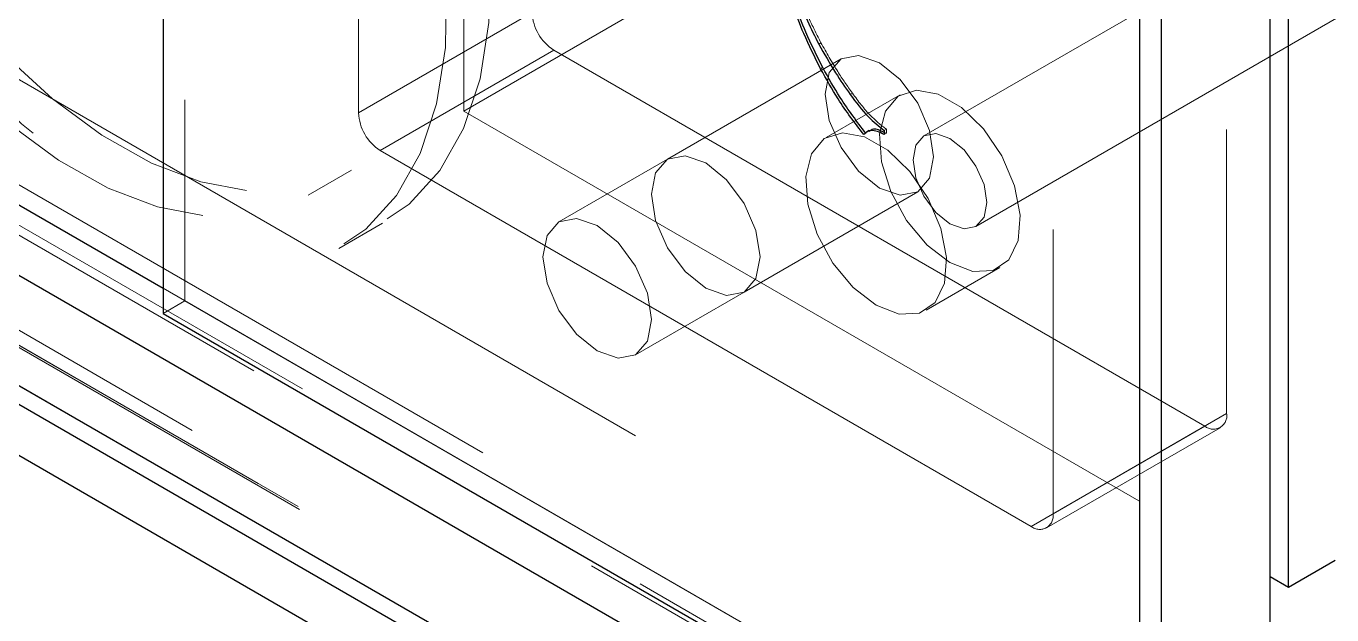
# Model space of a CAD drawing. Header units: millimetres. Extents: x 108 to 5832, y 144 to 4056.
# Drawn here: x 4447.92 to 4490.46, y 3224.24 to 3243.42 of the extents above; entities that cross this region are included whole.
import ezdxf

# ---------------------------------------------------------------- set-up
doc = ezdxf.new("R2010")
doc.units = ezdxf.units.MM
doc.header["$LTSCALE"] = 20
doc.linetypes.add('HIDDEN', pattern=[1.905, 1.27, -0.635])

msp = doc.modelspace()

# ---------------------------------------------------------------- linework, layer by layer
at = {"color": 1, "linetype": 'HIDDEN', "lineweight": 18}
for p, q in [((4453.089, 3355.318), (4453.089, 3234.469)), ((5214.254, 2794.078), (4302.793, 3320.253)), ((4302.935, 3320.498), (5214.395, 2794.323)), ((4313.789, 3318.968), (4486.323, 3219.366)), ((4308.811, 3318.412), (4484.909, 3216.753)), ((4302.793, 3316.66), (5214.254, 2790.485)), ((4302.835, 3316.569), (5214.295, 2790.394)), ((5214.395, 2790.404), (4302.935, 3316.579)), ((5214.395, 2789.097), (4302.228, 3315.681)), ((4486.323, 3211.201), (4313.789, 3310.802)), ((4462.175, 3297.812), (4462.175, 3240.654)), ((4458.746, 3240.593), (4458.746, 3287.953)), ((4487.03, 3278.156), (4487.03, 3230.797)), ((4481.373, 3274.89), (4481.373, 3227.531)), ((4462.175, 3240.654), (4479.853, 3250.859)), ((4492.438, 3248.658), (4477.164, 3239.841)), ((4478.864, 3236.896), (4494.138, 3245.714)), ((4464.403, 3243.859), (4458.746, 3240.593)), ((4473.812, 3242.875), (4473.741, 3242.834)), ((4459.453, 3239.369), (4465.11, 3242.634)), ((4486.323, 3230.388), (4465.11, 3242.634)), ((4474.466, 3242.351), (4468.809, 3239.085)), ((4476.39, 3241.183), (4473.985, 3239.795)), ((4474.836, 3241.232), (4474.766, 3241.191)), ((4462.175, 3240.654), (4488.444, 3225.489)), ((4475.276, 3239.927), (4475.205, 3239.886)), ((4475.944, 3240.058), (4475.873, 3240.017)), ((4475.944, 3239.927), (4475.873, 3239.949)), ((4475.944, 3239.927), (4475.873, 3239.886)), ((4475.944, 3240.058), (4475.944, 3239.927)), ((4480.666, 3227.123), (4459.453, 3239.369)), ((4468.809, 3239.085), (4465.274, 3237.044)), ((4457.107, 3237.912), (4458.522, 3238.728)), ((4471.309, 3234.755), (4476.966, 3238.021)), ((4458.107, 3236.18), (4459.522, 3236.996)), ((4477.235, 3234.166), (4479.639, 3235.554)), ((4452.382, 3234.878), (4482.787, 3217.325)), ((4467.774, 3232.714), (4471.309, 3234.755)), ((4452.382, 3234.061), (4453.089, 3234.469)), ((4453.089, 3234.469), (4484.909, 3216.1)), ((4481.373, 3227.531), (4487.03, 3230.797)), ((4486.323, 3230.388), (4480.666, 3227.123)), ((4481.166, 3227.073), (4486.823, 3230.339))]:
    msp.add_line(p, q, dxfattribs=at)
at = {"color": 7, "linetype": 'Continuous', "lineweight": 25}
for p, q in [((4484.909, 3216.1), (4484.909, 3336.948)), ((4488.444, 3220.591), (4488.444, 3336.54)), ((4484.909, 3218.55), (4484.909, 3334.499)), ((4452.382, 3320.615), (4452.382, 3234.061)), ((4300.955, 3320.008), (5213.123, 2793.425)), ((4310.253, 3316.927), (4452.382, 3234.878)), ((4300.955, 3316.416), (5213.123, 2789.832)), ((4301.328, 3315.591), (5213.495, 2789.008)), ((4482.787, 3209.16), (4310.253, 3308.761)), ((4484.202, 3215.692), (4484.202, 3302.246)), ((4489.045, 3225.142), (4489.045, 3282.3)), ((4473.873, 3242.069), (4473.802, 3242.028)), ((4475.381, 3240.019), (4475.292, 3239.968)), ((4475.873, 3240.017), (4475.873, 3239.886)), ((4452.382, 3234.061), (4484.202, 3215.692)), ((4489.045, 3225.142), (4490.566, 3226.02)), ((4488.444, 3225.489), (4489.045, 3225.142))]:
    msp.add_line(p, q, dxfattribs=at)
at = {"color": 1, "linetype": 'HIDDEN', "lineweight": 18, "flags": 128}
for points in [[(4463.025, 3245.544), (4462.802, 3247.683), (4462.328, 3249.908), (4461.613, 3252.172), (4460.672, 3254.425), (4459.526, 3256.622), (4458.198, 3258.713), (4456.717, 3260.656), (4455.115, 3262.408), (4453.426, 3263.932), (4451.686, 3265.196), (4449.931, 3266.173), (4448.2, 3266.842), (4446.528, 3267.188), (4444.953, 3267.205), (4443.507, 3266.891), (4442.221, 3266.255), (4441.123, 3265.308), (4440.235, 3264.072), (4439.578, 3262.573), (4439.164, 3260.842), (4439.004, 3258.917), (4439.099, 3256.838), (4439.448, 3254.65), (4440.045, 3252.4), (4440.875, 3250.135), (4441.921, 3247.905), (4443.162, 3245.755), (4444.57, 3243.732), (4446.115, 3241.88), (4447.765, 3240.238), (4449.485, 3238.84), (4451.237, 3237.716), (4452.985, 3236.891), (4454.69, 3236.382), (4456.318, 3236.2), (4457.833, 3236.349), (4459.203, 3236.825), (4460.398, 3237.619), (4461.393, 3238.713), (4462.168, 3240.085), (4462.705, 3241.704), (4462.993, 3243.537), (4463.025, 3245.544)], [(4461.611, 3244.728), (4461.388, 3246.867), (4460.914, 3249.092), (4460.199, 3251.355), (4459.258, 3253.609), (4458.112, 3255.805), (4456.784, 3257.897), (4455.303, 3259.839), (4453.701, 3261.592), (4452.012, 3263.116), (4450.271, 3264.38), (4448.517, 3265.357), (4446.785, 3266.025), (4445.114, 3266.372), (4443.539, 3266.388), (4442.093, 3266.075), (4440.807, 3265.438), (4439.708, 3264.492), (4438.821, 3263.256), (4438.164, 3261.756), (4437.75, 3260.025), (4437.589, 3258.1), (4437.685, 3256.022), (4438.034, 3253.834), (4438.63, 3251.584), (4439.461, 3249.319), (4440.507, 3247.088), (4441.747, 3244.938), (4443.155, 3242.916), (4444.701, 3241.064), (4446.351, 3239.421), (4448.07, 3238.023), (4449.823, 3236.9), (4451.57, 3236.075), (4453.276, 3235.566), (4454.904, 3235.384), (4456.419, 3235.533), (4457.788, 3236.009), (4458.984, 3236.803), (4459.979, 3237.897), (4460.754, 3239.268), (4461.29, 3240.888), (4461.578, 3242.721), (4461.611, 3244.728)], [(4461.613, 3246.271), (4461.401, 3248.252), (4460.946, 3250.315), (4460.258, 3252.411), (4459.353, 3254.49), (4458.254, 3256.505), (4456.984, 3258.407), (4455.575, 3260.153), (4454.06, 3261.701), (4452.473, 3263.015), (4450.852, 3264.064), (4449.235, 3264.824), (4447.66, 3265.277), (4446.164, 3265.411), (4444.781, 3265.225), (4443.545, 3264.723), (4442.485, 3263.915), (4441.624, 3262.822), (4440.984, 3261.469), (4440.579, 3259.887), (4440.418, 3258.113), (4440.507, 3256.19), (4440.841, 3254.162), (4441.415, 3252.076), (4442.213, 3249.982), (4443.218, 3247.929), (4444.406, 3245.965), (4445.749, 3244.136), (4447.216, 3242.484), (4448.772, 3241.049), (4450.38, 3239.864), (4452.004, 3238.957), (4453.605, 3238.349), (4455.145, 3238.054), (4456.588, 3238.08), (4457.901, 3238.425), (4459.053, 3239.082), (4460.017, 3240.035), (4460.769, 3241.262), (4461.294, 3242.734), (4461.577, 3244.417), (4461.613, 3246.271)], [(4460.199, 3245.454), (4459.987, 3247.436), (4459.531, 3249.499), (4458.843, 3251.595), (4457.939, 3253.674), (4456.839, 3255.689), (4455.57, 3257.591), (4454.161, 3259.337), (4452.645, 3260.884), (4451.059, 3262.198), (4449.438, 3263.248), (4447.821, 3264.007), (4446.246, 3264.46), (4444.75, 3264.595), (4443.367, 3264.409), (4442.131, 3263.906), (4441.07, 3263.099), (4440.21, 3262.006), (4439.569, 3260.652), (4439.164, 3259.07), (4439.004, 3257.297), (4439.092, 3255.373), (4439.427, 3253.345), (4440, 3251.26), (4440.799, 3249.166), (4441.804, 3247.113), (4442.992, 3245.149), (4444.335, 3243.319), (4445.802, 3241.668), (4447.358, 3240.233), (4448.966, 3239.048), (4450.59, 3238.14), (4452.191, 3237.532), (4453.731, 3237.238), (4455.174, 3237.263), (4456.487, 3237.609), (4457.639, 3238.266), (4458.602, 3239.219), (4459.355, 3240.446), (4459.879, 3241.918), (4460.163, 3243.601), (4460.199, 3245.454)], [(4475.716, 3238.144), (4475.04, 3238.69), (4474.466, 3239.464), (4474.083, 3240.347), (4473.949, 3241.206), (4474.083, 3241.91), (4474.466, 3242.351), (4475.04, 3242.462), (4475.716, 3242.227), (4476.393, 3241.681), (4476.966, 3240.908), (4477.349, 3240.024), (4477.484, 3239.165), (4477.349, 3238.462), (4476.966, 3238.021), (4476.393, 3237.909), (4475.716, 3238.144)], [(4478.014, 3235.715), (4478.761, 3235.428), (4479.426, 3235.46), (4479.938, 3235.807), (4480.242, 3236.431), (4480.305, 3237.266), (4480.119, 3238.22), (4479.705, 3239.19), (4479.108, 3240.071), (4478.393, 3240.768), (4477.636, 3241.205), (4476.921, 3241.334), (4476.324, 3241.142), (4475.91, 3240.65), (4475.724, 3239.91), (4475.787, 3239.003), (4476.09, 3238.028), (4476.603, 3237.089), (4477.268, 3236.289), (4478.014, 3235.715)], [(4475.61, 3234.327), (4476.356, 3234.04), (4477.022, 3234.072), (4477.534, 3234.419), (4477.838, 3235.043), (4477.9, 3235.878), (4477.715, 3236.832), (4477.301, 3237.802), (4476.704, 3238.683), (4475.988, 3239.38), (4475.232, 3239.817), (4474.516, 3239.946), (4473.919, 3239.754), (4473.506, 3239.262), (4473.32, 3238.522), (4473.382, 3237.615), (4473.686, 3236.64), (4474.199, 3235.701), (4474.864, 3234.902), (4475.61, 3234.327)], [(4478.014, 3236.981), (4478.474, 3236.821), (4478.864, 3236.896), (4479.125, 3237.196), (4479.216, 3237.675), (4479.125, 3238.259), (4478.864, 3238.86), (4478.474, 3239.386), (4478.014, 3239.757), (4477.554, 3239.917), (4477.164, 3239.841), (4476.904, 3239.541), (4476.812, 3239.063), (4476.904, 3238.479), (4477.164, 3237.878), (4477.554, 3237.352), (4478.014, 3236.981)], [(4470.059, 3234.879), (4469.383, 3235.425), (4468.809, 3236.198), (4468.426, 3237.082), (4468.292, 3237.941), (4468.426, 3238.644), (4468.809, 3239.085), (4469.383, 3239.197), (4470.059, 3238.961), (4470.736, 3238.416), (4471.309, 3237.642), (4471.693, 3236.758), (4471.827, 3235.9), (4471.693, 3235.196), (4471.309, 3234.755), (4470.736, 3234.644), (4470.059, 3234.879)], [(4468.292, 3237.941), (4468.426, 3238.644), (4468.809, 3239.085), (4469.383, 3239.197), (4470.059, 3238.961), (4470.736, 3238.416), (4471.309, 3237.642), (4471.693, 3236.758), (4471.827, 3235.9), (4471.693, 3235.196), (4471.309, 3234.755), (4470.736, 3234.644), (4470.059, 3234.879), (4469.383, 3235.425), (4468.809, 3236.198), (4468.426, 3237.082), (4468.292, 3237.941)], [(4464.756, 3235.9), (4464.891, 3236.603), (4465.274, 3237.044), (4465.847, 3237.156), (4466.524, 3236.92), (4467.2, 3236.375), (4467.774, 3235.601), (4468.157, 3234.717), (4468.292, 3233.859), (4468.157, 3233.155), (4467.774, 3232.714), (4467.2, 3232.603), (4466.524, 3232.838), (4465.847, 3233.384), (4465.274, 3234.157), (4464.891, 3235.041), (4464.756, 3235.9)]]:
    msp.add_lwpolyline(points, dxfattribs=at)
at = {"color": 1, "linetype": 'HIDDEN', "lineweight": 18}
for centre, radius, start, end in [((4465.937, 3243.929), 1.536, 182.6016, 237.3984), ((4460.281, 3240.663), 1.536, 182.6016, 237.3984), ((4486.599, 3230.727), 0.437, 230.7799, 9.219), ((4480.942, 3227.461), 0.437, 230.7799, 9.219)]:
    msp.add_arc(centre, radius, start, end, dxfattribs=at)
at = {"color": 7, "linetype": 'Continuous', "lineweight": 25}
for points, knots in [([(4472.982, 3244.569), (4473.105, 3244.241), (4473.324, 3243.656), (4473.614, 3243.085), (4473.741, 3242.834)], [0, 0, 0, 0, 0.559924, 1, 1, 1, 1]), ([(4473.802, 3242.028), (4473.61, 3242.41), (4473.266, 3243.091), (4473.006, 3243.789), (4472.891, 3244.096)], [0, 0, 0, 0, 0.559946, 1, 1, 1, 1]), ([(4473.873, 3242.069), (4473.68, 3242.45), (4473.337, 3243.132), (4473.077, 3243.83), (4472.962, 3244.137)], [0, 0, 0, 0, 0.559946, 1, 1, 1, 1]), ([(4473.741, 3242.834), (4473.919, 3242.517), (4474.236, 3241.952), (4474.604, 3241.424), (4474.766, 3241.191)], [0, 0, 0, 0, 0.55986, 1, 1, 1, 1]), ([(4475.205, 3239.886), (4474.917, 3240.265), (4474.403, 3240.942), (4473.986, 3241.696), (4473.802, 3242.028)], [0, 0, 0, 0, 0.56002, 1, 1, 1, 1]), ([(4475.276, 3239.927), (4474.988, 3240.306), (4474.474, 3240.983), (4474.056, 3241.737), (4473.873, 3242.069)], [0, 0, 0, 0, 0.56002, 1, 1, 1, 1]), ([(4474.766, 3241.191), (4474.956, 3240.936), (4475.298, 3240.48), (4475.697, 3240.158), (4475.873, 3240.017)], [0, 0, 0, 0, 0.559727, 1, 1, 1, 1]), ([(4475.873, 3239.886), (4475.721, 3239.958), (4475.451, 3240.088), (4475.28, 3239.948), (4475.205, 3239.886)], [0, 0, 0, 0, 0.560199, 1, 1, 1, 1]), ([(4475.873, 3239.949), (4475.745, 3240.014), (4475.552, 3240.112), (4475.429, 3240.019), (4475.387, 3239.987)], [0, 0, 0, 0, 0.6605909, 1, 1, 1, 1])]:
    msp.add_open_spline(points, degree=3, knots=knots, dxfattribs=at)
at = {"color": 1, "linetype": 'HIDDEN', "lineweight": 18}
for points, knots in [([(4473.053, 3244.61), (4473.176, 3244.282), (4473.395, 3243.696), (4473.684, 3243.126), (4473.812, 3242.875)], [0, 0, 0, 0, 0.559924, 1, 1, 1, 1]), ([(4473.812, 3242.875), (4473.99, 3242.558), (4474.307, 3241.993), (4474.674, 3241.465), (4474.836, 3241.232)], [0, 0, 0, 0, 0.55986, 1, 1, 1, 1]), ([(4474.836, 3241.232), (4475.027, 3240.977), (4475.368, 3240.52), (4475.768, 3240.199), (4475.944, 3240.058)], [0, 0, 0, 0, 0.559727, 1, 1, 1, 1])]:
    msp.add_open_spline(points, degree=3, knots=knots, dxfattribs=at)

doc.saveas('drawing.dxf')
